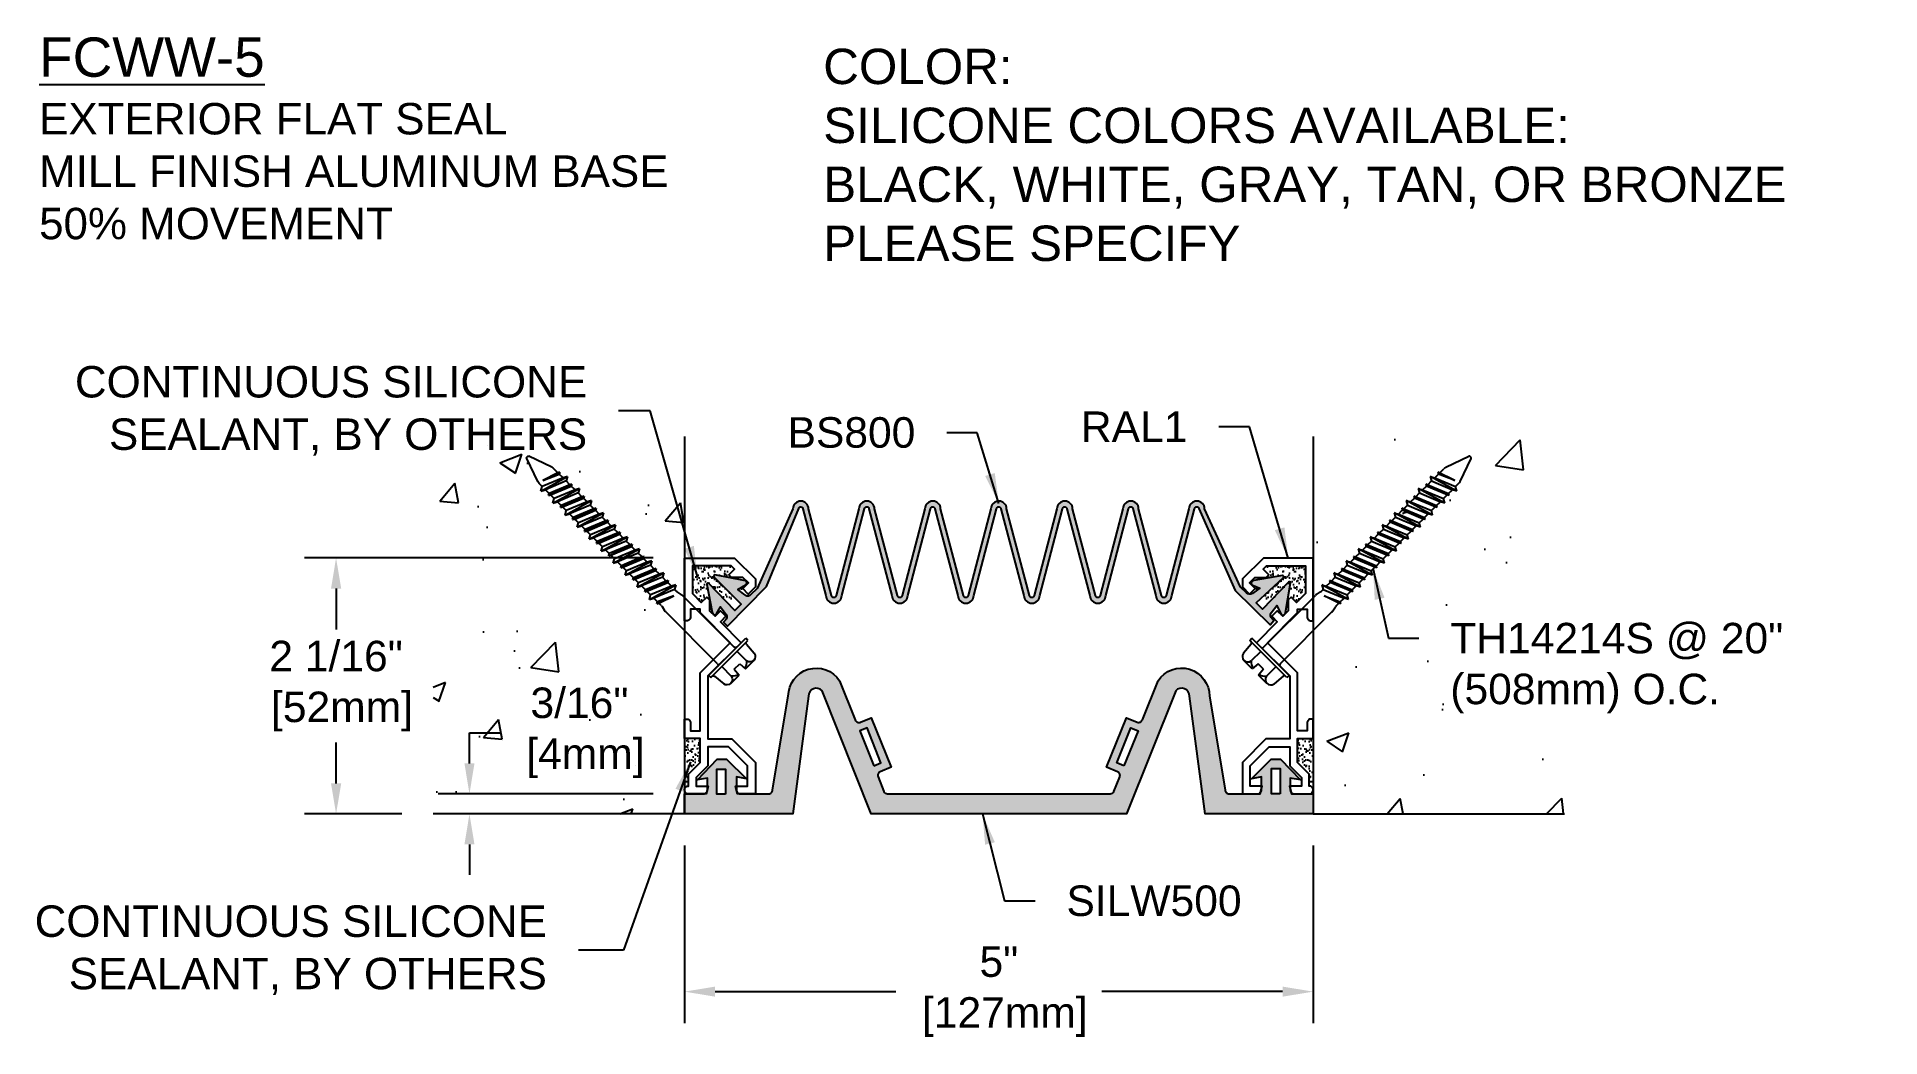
# Model space of a CAD drawing. Header units: inches. Extents: x -4.6 to 10.1, y 3.3 to 11.2.
import ezdxf

# ---------------------------------------------------------------- set-up
doc = ezdxf.new("R2010")
doc.units = ezdxf.units.IN
doc.header["$MEASUREMENT"] = 0
for name, color, linetype in [('Anchors', 4, 'Continuous'), ('Conditions', 1, 'Continuous'), ('Dimensions', 3, 'Continuous'), ('Fillers', 2, 'Continuous'), ('Metals', 7, 'Continuous'), ('Text', 2, 'Continuous')]:
    doc.layers.add(name, color=color, linetype=linetype)
doc.styles.add('Arial', font='arial.ttf')
doc.dimstyles.new('Arial', dxfattribs={"dimtxt": 0.2425, "dimasz": 0.2425, "dimexe": 0.25, "dimexo": 0.25, "dimgap": 0.09, "dimtad": 0, "dimtih": 1, "dimtoh": 1, "dimdec": 4, "dimzin": 0, "dimdsep": 46, "dimlunit": 4, "dimtxsty": 'Arial', "dimcen": 0.09, "dimadec": 0, "dimazin": 0, "dimtfac": 1, "dimtdec": 4, "dimtofl": 0, "dimtmove": 0, "dimatfit": 3, "dimfxl": 0, "dimfrac": 2, "dimtolj": 1, "dimtzin": 0, "dimarcsym": 0})
pattern_1 = [(142.5, (6.12144, 0), (0.0020473, 0.06262177), [0, -0.0494, 0, -0.05525, 0, -0.0528125]), (172.5, (6.12144, 0), (-0.0575177, 0.0917197), [0, -0.02665, 0, -0.044525, 0, -0.0170625]), (212.5, (6.161414, 0), (-0.1012096, 0.0001839), [0, -0.01625, 0, -0.0585, 0, -0.076375]), (222.5, (6.161414, 0), (-0.0976991, 0.0285245), [0, -0.008125, 0, -0.03835, 0, -0.043875])]

# ---------------------------------------------------------------- blocks, each defined once
blk = doc.blocks.new('A$CB0F2')
blk.add_lwpolyline([(0.029, 0.002, -0.958439), (0.032, 0.064), (0.032, 0.158), (0.125, 0.251), (0.125, 0.442), (0.001, 0.442), (0.001, 0.597), (0.017, 0.597, -0.414214), (0.048, 0.566), (0.048, 0.504), (0.125, 0.504), (0.125, 0.965), (0.364, 1.204), (0.125, 1.444), (0.125, 1.471), (0.048, 1.471), (0.048, 1.409, -0.414214), (0.017, 1.378), (0.001, 1.378), (0.001, 1.877), (0.397, 1.877), (0.564, 1.711), (0.564, 1.647), (0.507, 1.59), (0.463, 1.634), (0.508, 1.679), (0.464, 1.723), (0.375, 1.722), (0.354, 1.744), (0.398, 1.788), (0.371, 1.815), (0.063, 1.815), (0.063, 1.594), (0.133, 1.523), (0.177, 1.567), (0.199, 1.545), (0.199, 1.457), (0.243, 1.414), (0.286, 1.457), (0.33, 1.414), (0.286, 1.37), (0.452, 1.204), (0.187, 0.939), (0.187, 0.439), (0.377, 0.439), (0.564, 0.252), (0.564, 0.002), (0.423, 0.002), (0.407, 0.064), (0.502, 0.064), (0.502, 0.226), (0.351, 0.377), (0.187, 0.377), (0.187, 0.225), (0.094, 0.132), (0.094, 0.064), (0.189, 0.064), (0.172, 0.002), (0.029, 0.002)], format="xyb")
blk = doc.blocks.new('ral1')
blk.add_blockref('A$CB0F2', (-0.029, -0.002))
blk = doc.blocks.new('*D3')
at = {"layer": 'Defpoints', "color": 0}
for p in [(0.561, 5.036), (5.561, 5.036), (0.561, 3.623)]:
    blk.add_point(p, dxfattribs=at)
at = {"layer": 'Dimensions', "color": 0, "lineweight": -2}
for p, q in [((0.561, 4.786), (0.561, 3.373)), ((5.561, 4.786), (5.561, 3.373)), ((0.803, 3.623), (2.24, 3.623)), ((5.318, 3.623), (3.881, 3.623))]:
    blk.add_line(p, q, dxfattribs=at)
at = {"layer": 'Dimensions', "color": 0}
for points in [[(0.803, 3.663), (0.803, 3.583), (0.561, 3.623)], [(5.318, 3.663), (5.318, 3.583), (5.561, 3.623)]]:
    blk.add_solid(points, dxfattribs=at)
at = {"layer": 'Dimensions', "color": 0, "insert": (3.061, 3.623), "char_height": 0.2425, "attachment_point": 5, "style": 'Arial'}
blk.add_mtext('\\A1;5"\\P [127mm]', dxfattribs=at)
blk = doc.blocks.new('*D4')
at = {"layer": 'Defpoints', "color": 0}
for p in [(0.561, 7.071), (-2.211, 5.036), (-1.439, 5.036)]:
    blk.add_point(p, dxfattribs=at)
at = {"layer": 'Dimensions', "color": 0, "lineweight": -2}
for p, q in [((0.311, 7.071), (-2.461, 7.071)), ((-2.211, 6.828), (-2.211, 6.503)), ((-2.211, 5.278), (-2.211, 5.604)), ((-1.689, 5.036), (-2.461, 5.036))]:
    blk.add_line(p, q, dxfattribs=at)
at = {"layer": 'Dimensions', "color": 0}
for points in [[(-2.251, 6.828), (-2.17, 6.828), (-2.211, 7.071)], [(-2.251, 5.278), (-2.17, 5.278), (-2.211, 5.036)]]:
    blk.add_solid(points, dxfattribs=at)
at = {"layer": 'Dimensions', "color": 0, "insert": (-2.211, 6.053), "char_height": 0.2425, "attachment_point": 5, "style": 'Arial'}
blk.add_mtext('\\A1;2 1/16"\\P [52mm]', dxfattribs=at)
blk = doc.blocks.new('*D5')
at = {"layer": 'Defpoints', "color": 0}
for p in [(0.561, 5.196), (-1.15, 5.036), (0.561, 5.036)]:
    blk.add_point(p, dxfattribs=at)
at = {"layer": 'Dimensions', "color": 0, "lineweight": -2}
for p, q in [((-1.15, 5.438), (-1.15, 5.681)), ((-1.15, 5.681), (-0.908, 5.681)), ((0.311, 5.196), (-1.4, 5.196)), ((0.311, 5.036), (-1.4, 5.036)), ((-1.15, 4.793), (-1.15, 4.551))]:
    blk.add_line(p, q, dxfattribs=at)
at = {"layer": 'Dimensions', "color": 0}
for points in [[(-1.19, 5.438), (-1.11, 5.438), (-1.15, 5.196)], [(-1.19, 4.793), (-1.11, 4.793), (-1.15, 5.036)]]:
    blk.add_solid(points, dxfattribs=at)
at = {"layer": 'Dimensions', "color": 0, "insert": (-0.275, 5.681), "char_height": 0.2425, "attachment_point": 5, "style": 'Arial'}
blk.add_mtext('\\A1;3/16"\\P [4mm]', dxfattribs=at)
blk = doc.blocks.new('SILW500')
h = blk.add_hatch(color=256)
h.paths.add_polyline_path([(2.175, 5.196, -0.306733), (2.146, 5.215), (2.1, 5.332, -0.414214), (2.117, 5.372), (2.204, 5.407), (2.046, 5.801), (1.96, 5.766, -0.414214), (1.919, 5.783), (1.794, 6.095, 0.744811), (1.386, 5.973), (1.261, 5.227, -0.414214), (1.23, 5.196), (1.004, 5.196, -0.414214), (0.973, 5.227), (0.973, 5.331), (1.053, 5.316), (0.895, 5.471), (0.82, 5.471), (0.663, 5.306), (0.743, 5.321), (0.743, 5.227, -0.414214), (0.712, 5.196), (0.561, 5.196), (0.561, 5.036), (1.421, 5.036), (1.546, 5.973, -0.67724), (1.654, 6.016), (2.046, 5.036), (4.076, 5.036), (4.468, 6.016, -0.67724), (4.576, 5.973), (4.701, 5.036), (5.561, 5.036), (5.561, 5.196), (5.41, 5.196, -0.414214), (5.379, 5.227), (5.379, 5.321), (5.459, 5.306), (5.301, 5.471), (5.226, 5.471), (5.069, 5.316), (5.149, 5.331), (5.149, 5.227, -0.414214), (5.118, 5.196), (4.892, 5.196, -0.414214), (4.861, 5.227), (4.736, 5.973, 0.744811), (4.327, 6.095), (4.202, 5.783, -0.414214), (4.162, 5.766), (4.075, 5.801), (3.918, 5.407), (4.005, 5.372, -0.414214), (4.022, 5.332), (3.975, 5.215, -0.306733), (3.946, 5.196)])
h.paths.add_polyline_path([(3.998, 5.441), (4.11, 5.72), (4.168, 5.697), (4.056, 5.418)], flags=16)
h.paths.add_polyline_path([(5.229, 5.196), (5.299, 5.196), (5.299, 5.396), (5.229, 5.396)], flags=17)
h.paths.add_polyline_path([(2.123, 5.441), (2.065, 5.418), (1.954, 5.697), (2.012, 5.72)], flags=16)
h.paths.add_polyline_path([(0.887, 5.192), (0.817, 5.192), (0.817, 5.392), (0.887, 5.392)], flags=16)
blk.add_lwpolyline([(5.459, 5.306), (5.379, 5.321), (5.379, 5.227, 0.414214), (5.41, 5.196), (5.561, 5.196), (5.561, 5.036), (4.701, 5.036), (4.576, 5.973, 0.67724), (4.468, 6.016), (4.076, 5.036), (2.046, 5.036), (1.654, 6.016, 0.67724), (1.546, 5.973), (1.421, 5.036), (0.561, 5.036), (0.561, 5.196), (0.712, 5.196, 0.414214), (0.743, 5.227), (0.743, 5.321), (0.663, 5.306), (0.82, 5.471), (0.895, 5.471), (1.053, 5.316), (0.973, 5.331), (0.973, 5.227, 0.414214), (1.004, 5.196), (1.23, 5.196, 0.414214), (1.261, 5.227), (1.386, 5.973, -0.744811), (1.794, 6.095), (1.919, 5.783, 0.414214), (1.96, 5.766), (2.046, 5.801), (2.204, 5.407), (2.117, 5.372, 0.414214), (2.1, 5.332), (2.146, 5.215, 0.306733), (2.175, 5.196), (3.946, 5.196, 0.306733), (3.975, 5.215), (4.022, 5.332, 0.414214), (4.005, 5.372), (3.918, 5.407), (4.075, 5.801), (4.162, 5.766, 0.414214), (4.202, 5.783), (4.327, 6.095, -0.744811), (4.736, 5.973), (4.861, 5.227, 0.414214), (4.892, 5.196), (5.118, 5.196, 0.414214), (5.149, 5.227), (5.149, 5.331), (5.069, 5.316), (5.226, 5.471), (5.301, 5.471)], format="xyb", close=True)
for points in [[(2.065, 5.418), (2.123, 5.441), (2.012, 5.72), (1.954, 5.697)], [(4.056, 5.418), (3.998, 5.441), (4.11, 5.72), (4.168, 5.697)], [(0.887, 5.192), (0.817, 5.192), (0.817, 5.392), (0.887, 5.392)], [(5.299, 5.196), (5.229, 5.196), (5.229, 5.396), (5.299, 5.396)]]:
    blk.add_lwpolyline(points, close=True)
blk = doc.blocks.new('bs800')
at = {"layer": 'Text'}
blk.add_hatch(color=256, dxfattribs=at).paths.add_polyline_path([(2.598, 7.428, 1), (2.473, 7.428), (2.291, 6.741, -1), (2.256, 6.741), (2.073, 7.428, 1), (1.948, 7.428), (1.766, 6.741, -1), (1.731, 6.741), (1.548, 7.428, 1), (1.423, 7.428), (1.138, 6.796), (1.086, 6.744, -0.414214), (1.042, 6.744), (0.984, 6.787), (1.05, 6.826, 0.699658), (1.034, 6.86), (0.802, 6.903, 0.637589), (0.796, 6.886), (1.012, 6.67), (0.962, 6.621), (0.755, 6.835, 0.67662), (0.738, 6.828), (0.782, 6.608, 0.684825), (0.816, 6.593), (0.847, 6.649), (0.893, 6.589, -0.379282), (0.884, 6.542), (0.871, 6.529), (0.902, 6.497), (1.214, 6.811), (1.469, 7.431, -0.91191), (1.503, 7.428), (1.686, 6.741, 1), (1.811, 6.741), (1.993, 7.431, -0.91191), (2.028, 7.428), (2.211, 6.741, 1), (2.336, 6.741), (2.518, 7.428, -1), (2.553, 7.428), (2.736, 6.741, 1), (2.861, 6.741), (3.043, 7.428, -1), (3.078, 7.428), (3.261, 6.741, 1), (3.386, 6.741), (3.568, 7.428, -1), (3.603, 7.428), (3.786, 6.741, 1), (3.911, 6.741), (4.093, 7.428, -0.91191), (4.128, 7.431), (4.311, 6.741, 1), (4.436, 6.741), (4.618, 7.428, -0.91191), (4.653, 7.431), (4.941, 6.78), (5.218, 6.508), (5.249, 6.54), (5.236, 6.554, -0.379282), (5.227, 6.601), (5.272, 6.661), (5.307, 6.59, 0.684825), (5.341, 6.605), (5.382, 6.839, 0.67662), (5.365, 6.847), (5.157, 6.632), (5.108, 6.682), (5.324, 6.882, 0.637589), (5.317, 6.899), (5.089, 6.858, 0.699658), (5.074, 6.824), (5.136, 6.798), (5.08, 6.757, -0.182209), (5.054, 6.749), (5.054, 6.749), (5.054, 6.749, -0.184221), (5.03, 6.76), (4.982, 6.807), (4.698, 7.428, 1), (4.573, 7.428), (4.391, 6.741, -1), (4.356, 6.741), (4.173, 7.428, 1), (4.048, 7.428), (3.866, 6.741, -1), (3.831, 6.741), (3.648, 7.428, 1), (3.523, 7.428), (3.341, 6.741, -1), (3.306, 6.741), (3.123, 7.428, 1), (2.998, 7.428), (2.816, 6.741, -1), (2.781, 6.741)])
at = {"layer": 'Fillers'}
blk.add_lwpolyline([(2.816, 6.741, -1), (2.781, 6.741), (2.598, 7.428, 1), (2.473, 7.428), (2.291, 6.741, -1), (2.256, 6.741), (2.073, 7.428, 1), (1.948, 7.428), (1.766, 6.741, -1), (1.731, 6.741), (1.548, 7.428, 1), (1.423, 7.428), (1.138, 6.796), (1.086, 6.744, -0.414214), (1.042, 6.744), (0.984, 6.787), (1.05, 6.826, 0.699658), (1.034, 6.86), (0.802, 6.903, 0.637589), (0.796, 6.886), (1.012, 6.67), (0.962, 6.621), (0.755, 6.835, 0.67662), (0.738, 6.828), (0.782, 6.608, 0.684825), (0.816, 6.593), (0.847, 6.649), (0.893, 6.589, -0.379282), (0.884, 6.542), (0.871, 6.529), (0.902, 6.497), (1.214, 6.811), (1.469, 7.431, -0.91191), (1.503, 7.428), (1.686, 6.741, 1), (1.811, 6.741), (1.993, 7.431, -0.91191), (2.028, 7.428), (2.211, 6.741, 1), (2.336, 6.741), (2.518, 7.428, -1), (2.553, 7.428), (2.736, 6.741, 1), (2.861, 6.741), (3.043, 7.428, -1), (3.078, 7.428), (3.261, 6.741, 1), (3.386, 6.741), (3.568, 7.428, -1), (3.603, 7.428), (3.786, 6.741, 1), (3.911, 6.741), (4.093, 7.428, -0.91191), (4.128, 7.431), (4.311, 6.741, 1), (4.436, 6.741), (4.618, 7.428, -0.91191), (4.653, 7.431), (4.941, 6.78), (5.218, 6.508), (5.249, 6.54), (5.236, 6.554, -0.379282), (5.227, 6.601), (5.272, 6.661), (5.307, 6.59, 0.684825), (5.341, 6.605), (5.382, 6.839, 0.67662), (5.365, 6.847), (5.157, 6.632), (5.108, 6.682), (5.324, 6.882, 0.637589), (5.317, 6.899), (5.089, 6.858, 0.699658), (5.074, 6.824), (5.136, 6.798), (5.078, 6.756, -0.360218), (5.03, 6.76), (4.982, 6.807), (4.698, 7.428, 1), (4.573, 7.428), (4.391, 6.741, -1), (4.356, 6.741), (4.173, 7.428, 1), (4.048, 7.428), (3.866, 6.741, -1), (3.831, 6.741), (3.648, 7.428, 1), (3.523, 7.428), (3.341, 6.741, -1), (3.306, 6.741), (3.123, 7.428, 1), (2.998, 7.428)], format="xyb", close=True, dxfattribs=at)
blk = doc.blocks.new('TH14214')
for p, q in [((-0.129, 0.17), (-0.036, 0.17)), ((-0.031, 0.11), (-0.036, 0.17)), ((0.031, 0.11), (0.036, 0.17)), ((0.036, 0.17), (0.129, 0.17)), ((-0.209, 0), (-0.209, 0.025)), ((-0.209, 0.025), (0.209, 0.025)), ((-0.209, 0), (0.209, 0)), ((-0.18, 0.039), (-0.172, 0.133)), ((-0.086, 0.025), (-0.086, 0.133)), ((-0.031, 0.11), (0.031, 0.11)), ((0.086, 0.025), (0.086, 0.133)), ((0.18, 0.039), (0.172, 0.133)), ((0.209, 0.025), (0.209, 0)), ((-0.093, -0.015), (-0.093, -0.597)), ((0.093, -0.015), (0.093, -0.597)), ((-0.115, -0.76), (0.115, -0.693)), ((-0.098, -0.693), (0.043, -0.644)), ((-0.098, -0.693), (-0.083, -0.684)), ((-0.098, -0.693), (-0.083, -0.701)), ((-0.092, -0.61), (-0.084, -0.645)), ((-0.083, -0.684), (0.043, -0.644)), ((0.043, -0.644), (-0.083, -0.701)), ((-0.083, -0.658), (-0.083, -0.684)), ((0.083, -0.675), (-0.083, -0.743)), ((-0.083, -0.701), (-0.083, -0.743)), ((0.083, -0.71), (-0.083, -0.778)), ((0.083, -0.658), (0.083, -0.675)), ((0.115, -0.693), (0.083, -0.675)), ((0.115, -0.693), (0.083, -0.71)), ((0.083, -0.71), (0.083, -0.752)), ((0.092, -0.61), (0.084, -0.645)), ((-0.115, -0.76), (-0.083, -0.743)), ((-0.115, -0.76), (-0.083, -0.778)), ((-0.115, -0.896), (0.115, -0.828)), ((-0.115, -0.896), (-0.083, -0.879)), ((-0.098, -0.828), (0.098, -0.76)), ((-0.098, -0.828), (-0.083, -0.82)), ((-0.098, -0.828), (-0.083, -0.836)), ((-0.083, -0.82), (0.083, -0.752)), ((0.083, -0.769), (-0.083, -0.836)), ((-0.083, -0.778), (-0.083, -0.82)), ((0.083, -0.811), (-0.083, -0.879)), ((-0.083, -0.836), (-0.083, -0.879)), ((0.083, -0.845), (-0.083, -0.913)), ((0.098, -0.76), (0.083, -0.752)), ((0.098, -0.76), (0.083, -0.769)), ((0.083, -0.769), (0.083, -0.811)), ((0.115, -0.828), (0.083, -0.811)), ((0.115, -0.828), (0.083, -0.845)), ((0.083, -0.845), (0.083, -0.888)), ((-0.115, -0.896), (-0.083, -0.913)), ((-0.115, -1.031), (0.115, -0.964)), ((-0.115, -1.031), (-0.083, -1.014)), ((-0.098, -0.964), (0.098, -0.896)), ((-0.098, -0.964), (-0.083, -0.955)), ((-0.098, -0.964), (-0.083, -0.972)), ((-0.083, -0.955), (0.083, -0.888)), ((0.083, -0.904), (-0.083, -0.972)), ((-0.083, -0.913), (-0.083, -0.955)), ((0.083, -0.946), (-0.083, -1.014)), ((-0.083, -0.972), (-0.083, -1.014)), ((0.083, -0.981), (-0.083, -1.048)), ((-0.083, -1.091), (0.083, -1.023)), ((0.098, -0.896), (0.083, -0.888)), ((0.098, -0.896), (0.083, -0.904)), ((0.083, -0.904), (0.083, -0.946)), ((0.115, -0.964), (0.083, -0.946)), ((0.115, -0.964), (0.083, -0.981)), ((0.083, -0.981), (0.083, -1.023)), ((0.098, -1.031), (0.083, -1.023)), ((-0.115, -1.031), (-0.083, -1.048)), ((-0.115, -1.167), (0.115, -1.099)), ((-0.115, -1.167), (-0.083, -1.149)), ((-0.115, -1.167), (-0.083, -1.184)), ((-0.098, -1.099), (0.098, -1.031)), ((-0.098, -1.099), (-0.083, -1.091)), ((-0.098, -1.099), (-0.083, -1.107)), ((-0.098, -1.234), (0.098, -1.167)), ((0.083, -1.039), (-0.083, -1.107)), ((-0.083, -1.048), (-0.083, -1.091)), ((0.083, -1.082), (-0.083, -1.149)), ((-0.083, -1.107), (-0.083, -1.149)), ((0.083, -1.116), (-0.083, -1.184)), ((-0.083, -1.226), (0.083, -1.158)), ((0.098, -1.031), (0.083, -1.039)), ((0.083, -1.039), (0.083, -1.082)), ((0.115, -1.099), (0.083, -1.082)), ((0.115, -1.099), (0.083, -1.116)), ((0.083, -1.116), (0.083, -1.158)), ((0.098, -1.167), (0.083, -1.158)), ((0.098, -1.167), (0.083, -1.175)), ((-0.115, -1.302), (0.115, -1.234)), ((-0.115, -1.302), (-0.083, -1.285)), ((-0.115, -1.302), (-0.083, -1.319)), ((-0.098, -1.234), (-0.083, -1.226)), ((-0.098, -1.234), (-0.083, -1.243)), ((-0.098, -1.37), (0.098, -1.302)), ((0.083, -1.175), (-0.083, -1.243)), ((-0.083, -1.184), (-0.083, -1.226)), ((0.083, -1.217), (-0.083, -1.285)), ((-0.083, -1.243), (-0.083, -1.285)), ((0.083, -1.252), (-0.083, -1.319)), ((-0.083, -1.362), (0.083, -1.294)), ((0.083, -1.31), (-0.083, -1.378)), ((-0.083, -1.319), (-0.083, -1.362)), ((0.083, -1.175), (0.083, -1.217)), ((0.115, -1.234), (0.083, -1.217)), ((0.115, -1.234), (0.083, -1.252)), ((0.083, -1.252), (0.083, -1.294)), ((0.098, -1.302), (0.083, -1.294)), ((0.098, -1.302), (0.083, -1.31)), ((0.083, -1.31), (0.083, -1.353)), ((-0.115, -1.437), (0.115, -1.37)), ((-0.115, -1.437), (-0.083, -1.42)), ((-0.115, -1.437), (-0.083, -1.455)), ((-0.098, -1.37), (-0.083, -1.362)), ((-0.098, -1.37), (-0.083, -1.378)), ((-0.098, -1.505), (0.098, -1.437)), ((0.083, -1.353), (-0.083, -1.42)), ((-0.083, -1.378), (-0.083, -1.42)), ((0.083, -1.387), (-0.083, -1.455)), ((-0.083, -1.497), (0.083, -1.429)), ((0.083, -1.446), (-0.083, -1.513)), ((-0.083, -1.455), (-0.083, -1.497)), ((0.115, -1.37), (0.083, -1.353)), ((0.115, -1.37), (0.083, -1.387)), ((0.083, -1.387), (0.083, -1.429)), ((0.098, -1.437), (0.083, -1.429)), ((0.098, -1.437), (0.083, -1.446)), ((0.083, -1.446), (0.083, -1.488)), ((-0.115, -1.573), (0.115, -1.505)), ((-0.115, -1.573), (-0.083, -1.556)), ((-0.115, -1.573), (-0.083, -1.59)), ((-0.098, -1.505), (-0.083, -1.497)), ((-0.098, -1.505), (-0.083, -1.513)), ((-0.098, -1.641), (0.098, -1.573)), ((0.083, -1.488), (-0.083, -1.556)), ((-0.083, -1.513), (-0.083, -1.556)), ((0.083, -1.522), (-0.083, -1.59)), ((-0.083, -1.632), (0.083, -1.565)), ((0.083, -1.581), (-0.083, -1.649)), ((-0.083, -1.59), (-0.083, -1.632)), ((0.115, -1.505), (0.083, -1.488)), ((0.115, -1.505), (0.083, -1.522)), ((0.083, -1.522), (0.083, -1.565)), ((0.098, -1.573), (0.083, -1.565)), ((0.098, -1.573), (0.083, -1.581)), ((0.083, -1.581), (0.083, -1.623)), ((-0.115, -1.708), (0.115, -1.641)), ((-0.115, -1.708), (-0.083, -1.691)), ((-0.115, -1.708), (-0.083, -1.726)), ((-0.098, -1.641), (-0.083, -1.632)), ((-0.098, -1.641), (-0.083, -1.649)), ((-0.098, -1.776), (0.098, -1.708)), ((0.083, -1.623), (-0.083, -1.691)), ((-0.083, -1.649), (-0.083, -1.691)), ((0.083, -1.658), (-0.083, -1.726)), ((-0.083, -1.768), (0.083, -1.7)), ((0.083, -1.717), (-0.083, -1.784)), ((-0.083, -1.726), (-0.083, -1.768)), ((0.083, -1.759), (-0.083, -1.827)), ((0.115, -1.641), (0.083, -1.623)), ((0.115, -1.641), (0.083, -1.658)), ((0.083, -1.658), (0.083, -1.7)), ((0.098, -1.708), (0.083, -1.7)), ((0.098, -1.708), (0.083, -1.717)), ((0.083, -1.717), (0.083, -1.759)), ((0.115, -1.776), (0.083, -1.759)), ((-0.115, -1.844), (0.115, -1.776)), ((-0.115, -1.844), (-0.083, -1.827)), ((-0.115, -1.844), (-0.083, -1.861)), ((-0.098, -1.776), (-0.083, -1.768)), ((-0.098, -1.776), (-0.083, -1.784)), ((-0.098, -1.911), (0.098, -1.844)), ((-0.098, -1.911), (-0.083, -1.903)), ((-0.083, -1.784), (-0.083, -1.827)), ((0.083, -1.793), (-0.083, -1.861)), ((-0.083, -1.903), (0.083, -1.836)), ((0.083, -1.852), (-0.083, -1.92)), ((-0.083, -1.861), (-0.083, -1.903)), ((0.083, -1.894), (-0.083, -1.962)), ((0.115, -1.776), (0.083, -1.793)), ((0.083, -1.793), (0.083, -1.836)), ((0.098, -1.844), (0.083, -1.836)), ((0.098, -1.844), (0.083, -1.852)), ((0.083, -1.852), (0.083, -1.894)), ((0.115, -1.911), (0.083, -1.894)), ((-0.115, -1.979), (0.115, -1.911)), ((-0.115, -1.979), (-0.083, -1.962)), ((-0.115, -1.979), (-0.083, -1.996)), ((-0.098, -1.911), (-0.083, -1.92)), ((-0.083, -1.92), (-0.083, -1.962)), ((0.083, -1.929), (-0.083, -1.996)), ((-0.083, -1.996), (-0.083, -2.031)), ((-0.08, -2.051), (-0.013, -2.242)), ((-0.045, -2.028), (0.083, -1.971)), ((-0.045, -2.028), (0.098, -1.979)), ((0.083, -1.987), (-0.045, -2.028)), ((0.08, -2.051), (0.013, -2.242)), ((0.115, -1.911), (0.083, -1.929)), ((0.083, -1.929), (0.083, -1.971)), ((0.098, -1.979), (0.083, -1.971)), ((0.098, -1.979), (0.083, -1.987)), ((0.083, -1.987), (0.083, -2.031))]:
    blk.add_line(p, q)
for centre, radius, start, end in [((-0.129, 0.126), 0.0436, 9.285, 170.715), ((0, 0.051), 0.119, 107.4215, 136.0407), ((0, 0.051), 0.119, 43.9593, 72.5785), ((0.129, 0.126), 0.0436, 9.285, 170.715), ((-0.195, 0.04), 0.015, 270, 355), ((0.195, 0.04), 0.015, 185, 270), ((-0.108, -0.015), 0.0147, 0, 90), ((0.108, -0.015), 0.0147, 90, 180), ((-0.031, -0.597), 0.062, 180, 191.9357), ((-0.145, -0.658), 0.062, 0, 11.9357), ((0.145, -0.658), 0.062, 168.0643, 180), ((0.031, -0.597), 0.062, 348.0643, 0), ((-0.021, -2.031), 0.062, 180, 199.3058), ((0.021, -2.031), 0.062, 340.6942, 0), ((0, -2.236), 0.0141, 204.1001, 335.8999)]:
    blk.add_arc(centre, radius, start, end)

msp = doc.modelspace()

# ---------------------------------------------------------------- hatches: boundary and pattern name
at = {"layer": 'Conditions'}
h = msp.add_hatch(dxfattribs=at)
h.set_pattern_fill('AR-CONC', color=256, scale=0.25, style=0)
h.paths.add_polyline_path([(7.56072, 8.03572), (5.56072, 8.03572), (5.56072, 7.08104), (5.56352, 7.08104), (5.56352, 6.71217), (5.57327, 6.70925), (5.60008, 6.73606), (5.59561, 6.75095), (5.6105, 6.74648), (5.63731, 6.77329), (5.62794, 6.80452), (5.65917, 6.79515), (5.68598, 6.82196), (5.68151, 6.83685), (5.69641, 6.83239), (5.72321, 6.85919), (5.71384, 6.89043), (5.74508, 6.88106), (5.77188, 6.90786), (5.76742, 6.92276), (5.78231, 6.91829), (5.80912, 6.9451), (5.79975, 6.97633), (5.83098, 6.96696), (5.85779, 6.99377), (5.85332, 7.00866), (5.86821, 7.00419), (5.89502, 7.031), (5.88565, 7.06223), (5.91688, 7.05287), (5.94369, 7.07967), (5.93922, 7.09457), (5.95412, 7.0901), (5.98092, 7.11691), (5.97156, 7.14814), (6.00279, 7.13877), (6.02959, 7.16558), (6.02513, 7.18047), (6.04002, 7.176), (6.06683, 7.20281), (6.05746, 7.23404), (6.08869, 7.22467), (6.10889, 7.24487), (6.10442, 7.25977), (6.11932, 7.2553), (6.14612, 7.2821), (6.13676, 7.31334), (6.16799, 7.30397), (6.19479, 7.33078), (6.19033, 7.34567), (6.20522, 7.3412), (6.23203, 7.36801), (6.22266, 7.39924), (6.25389, 7.38987), (6.2807, 7.41668), (6.27623, 7.43157), (6.29112, 7.42711), (6.31793, 7.45391), (6.30856, 7.48514), (6.33979, 7.47578), (6.3666, 7.50258), (6.36213, 7.51748), (6.37703, 7.51301), (6.40383, 7.53982), (6.39447, 7.57105), (6.4257, 7.56168), (6.4525, 7.58849), (6.44804, 7.60338), (6.46293, 7.59891), (6.48974, 7.62572), (6.48037, 7.65695), (6.5116, 7.64758), (6.53348, 7.66946, -0.08443704), (6.54869, 7.68025), (6.70979, 7.75776, -0.77412328), (6.72708, 7.74047), (6.64957, 7.57937, -0.08443704), (6.63878, 7.56415), (6.61119, 7.53656), (6.61565, 7.52167), (6.60076, 7.52613), (6.57396, 7.49933), (6.58332, 7.4681), (6.55209, 7.47746), (6.52528, 7.45066), (6.52975, 7.43576), (6.51486, 7.44023), (6.48805, 7.41342), (6.49742, 7.38219), (6.46619, 7.39156), (6.43938, 7.36475), (6.44385, 7.34986), (6.42895, 7.35433), (6.40215, 7.32752), (6.41152, 7.29629), (6.38028, 7.30566), (6.35348, 7.27885), (6.35794, 7.26396), (6.34305, 7.26842), (6.31624, 7.24162), (6.32561, 7.21038), (6.29438, 7.21975), (6.26757, 7.19295), (6.27204, 7.17805), (6.25715, 7.18252), (6.23034, 7.15571), (6.23971, 7.12448), (6.20848, 7.13385), (6.18167, 7.10704), (6.18614, 7.09215), (6.17124, 7.09662), (6.15104, 7.07642), (6.16041, 7.04518), (6.12918, 7.05455), (6.10237, 7.02775), (6.10684, 7.01285), (6.09195, 7.01732), (6.06514, 6.99051), (6.07451, 6.95928), (6.04328, 6.96865), (6.01647, 6.94184), (6.02094, 6.92695), (6.00604, 6.93142), (5.97924, 6.90461), (5.9886, 6.87338), (5.95737, 6.88274), (5.93057, 6.85594), (5.93503, 6.84105), (5.92014, 6.84551), (5.89333, 6.81871), (5.9027, 6.78747), (5.87147, 6.79684), (5.84466, 6.77003), (5.84913, 6.75514), (5.83424, 6.75961), (5.80743, 6.7328), (5.8168, 6.70157), (5.78556, 6.71094), (5.75876, 6.68413), (5.76323, 6.66924), (5.74833, 6.6737), (5.72153, 6.6469), (5.73089, 6.61567), (5.69966, 6.62503), (5.67285, 6.59823), (5.67732, 6.58333), (5.66243, 6.5878), (5.63562, 6.56099), (5.64499, 6.52976), (5.61376, 6.53913), (5.58695, 6.51232), (5.59142, 6.49743), (5.57652, 6.5019), (5.56072, 6.48609), (5.56072, 5.80104), (5.56352, 5.80104), (5.56352, 5.64604), (5.56072, 5.64604), (5.56072, 5.24992, -0.21768276), (5.56072, 5.22415), (5.56072, 5.03572), (7.56072, 5.03572)])
h.paths.add_polyline_path([(0.55791, 5.80104), (0.56072, 5.80104), (0.56072, 6.48609), (0.54491, 6.5019), (0.53002, 6.49743), (0.53449, 6.51232), (0.50768, 6.53913), (0.47645, 6.52976), (0.48582, 6.56099), (0.45901, 6.5878), (0.44412, 6.58333), (0.44858, 6.59823), (0.42178, 6.62503), (0.39055, 6.61567), (0.39991, 6.6469), (0.37311, 6.6737), (0.35821, 6.66924), (0.36268, 6.68413), (0.33587, 6.71094), (0.30464, 6.70157), (0.31401, 6.7328), (0.2872, 6.75961), (0.27231, 6.75514), (0.27678, 6.77003), (0.24997, 6.79684), (0.21874, 6.78747), (0.22811, 6.81871), (0.2013, 6.84551), (0.18641, 6.84105), (0.19087, 6.85594), (0.16407, 6.88274), (0.13284, 6.87338), (0.1422, 6.90461), (0.1154, 6.93142), (0.1005, 6.92695), (0.10497, 6.94184), (0.07816, 6.96865), (0.04693, 6.95928), (0.0563, 6.99051), (0.02949, 7.01732), (0.0146, 7.01285), (0.01907, 7.02775), (-0.00774, 7.05455), (-0.03897, 7.04518), (-0.0296, 7.07642), (-0.0498, 7.09662), (-0.0647, 7.09215), (-0.06023, 7.10704), (-0.08704, 7.13385), (-0.11827, 7.12448), (-0.1089, 7.15571), (-0.13571, 7.18252), (-0.1506, 7.17805), (-0.14613, 7.19295), (-0.17294, 7.21975), (-0.20417, 7.21038), (-0.1948, 7.24162), (-0.22161, 7.26842), (-0.2365, 7.26396), (-0.23204, 7.27885), (-0.25884, 7.30566), (-0.29008, 7.29629), (-0.28071, 7.32752), (-0.30751, 7.35433), (-0.32241, 7.34986), (-0.31794, 7.36475), (-0.34475, 7.39156), (-0.37598, 7.38219), (-0.36661, 7.41342), (-0.39342, 7.44023), (-0.40831, 7.43576), (-0.40384, 7.45066), (-0.43065, 7.47746), (-0.46188, 7.4681), (-0.45252, 7.49933), (-0.47932, 7.52613), (-0.49422, 7.52167), (-0.48975, 7.53656), (-0.51734, 7.56415, -0.08443704), (-0.52813, 7.57937), (-0.60564, 7.74047, -0.77412328), (-0.58835, 7.75776), (-0.42725, 7.68025, -0.08443704), (-0.41204, 7.66946), (-0.39016, 7.64758), (-0.35893, 7.65695), (-0.3683, 7.62572), (-0.34149, 7.59891), (-0.3266, 7.60338), (-0.33107, 7.58849), (-0.30426, 7.56168), (-0.27303, 7.57105), (-0.28239, 7.53982), (-0.25559, 7.51301), (-0.24069, 7.51748), (-0.24516, 7.50258), (-0.21836, 7.47578), (-0.18712, 7.48514), (-0.19649, 7.45391), (-0.16968, 7.42711), (-0.15479, 7.43157), (-0.15926, 7.41668), (-0.13245, 7.38987), (-0.10122, 7.39924), (-0.11059, 7.36801), (-0.08378, 7.3412), (-0.06889, 7.34567), (-0.07335, 7.33078), (-0.04655, 7.30397), (-0.01532, 7.31334), (-0.02468, 7.2821), (0.00212, 7.2553), (0.01702, 7.25977), (0.01255, 7.24487), (0.03275, 7.22467), (0.06398, 7.23404), (0.05461, 7.20281), (0.08142, 7.176), (0.09631, 7.18047), (0.09185, 7.16558), (0.11865, 7.13877), (0.14988, 7.14814), (0.14052, 7.11691), (0.16732, 7.0901), (0.18222, 7.09457), (0.17775, 7.07967), (0.20456, 7.05287), (0.23579, 7.06223), (0.22642, 7.031), (0.25323, 7.00419), (0.26812, 7.00866), (0.26365, 6.99377), (0.29046, 6.96696), (0.32169, 6.97633), (0.31232, 6.9451), (0.33913, 6.91829), (0.35402, 6.92276), (0.34956, 6.90786), (0.37636, 6.88106), (0.40759, 6.89043), (0.39823, 6.85919), (0.42503, 6.83239), (0.43993, 6.83685), (0.43546, 6.82196), (0.46227, 6.79515), (0.4935, 6.80452), (0.48413, 6.77329), (0.51094, 6.74648), (0.52583, 6.75095), (0.52136, 6.73606), (0.54817, 6.70925), (0.55791, 6.71217), (0.55791, 7.08104), (0.56072, 7.08104), (0.56072, 8.03572), (-1.43928, 8.03572), (-1.43928, 5.03572), (0.56072, 5.03572), (0.56072, 5.22415, -0.21768276), (0.56072, 5.24992), (0.56072, 5.64604), (0.55791, 5.64604)])
h.paths.add_polyline_path([(7.19839, 7.36252), (10.07018, 7.36252), (10.07018, 6.51785), (7.19839, 6.51785)], flags=9)
h = msp.add_hatch(dxfattribs=at)
h.set_pattern_fill('AR-SAND', color=256, scale=0.0325, style=0)
h.paths.add_polyline_path([(0.80197, 6.93579), (1.03364, 6.89301, -0.6996577), (1.0495, 6.85894), (0.98391, 6.81935), (1.00168, 6.80629), (1.0232, 6.82781), (1.06775, 6.87236), (1.02391, 6.9162), (0.93552, 6.91549), (0.9136, 6.93741), (0.95814, 6.98196), (0.93138, 7.00872), (0.62272, 7.00872), (0.62272, 6.78706), (0.69298, 6.7168), (0.73682, 6.76064), (0.75874, 6.73872), (0.75874, 6.65103), (0.80258, 6.60719), (0.84642, 6.65103), (0.86009, 6.6647), (0.84698, 6.68206), (0.81576, 6.62618, -0.68482529), (0.78164, 6.64123), (0.7372, 6.86061, -0.68819716), (0.75449, 6.86768), (0.90634, 6.71095), (0.95495, 6.75956), (0.79575, 6.91875, -0.63758921)])
h = msp.add_hatch(dxfattribs=at)
h.set_pattern_fill('AR-SAND', color=256, scale=0.0325, style=0)
h.set_pattern_definition(pattern_1)
h.paths.add_polyline_path([(5.31947, 6.93579), (5.0878, 6.89301, 0.6996577), (5.07194, 6.85894), (5.13753, 6.81935), (5.11976, 6.80629), (5.09824, 6.82781), (5.05369, 6.87236), (5.09753, 6.9162), (5.18592, 6.91549), (5.20784, 6.93741), (5.16329, 6.98196), (5.19006, 7.00872), (5.49872, 7.00872), (5.49872, 6.78706), (5.42846, 6.7168), (5.38462, 6.76064), (5.3627, 6.73872), (5.3627, 6.65103), (5.31886, 6.60719), (5.27502, 6.65103), (5.26135, 6.6647), (5.27446, 6.68206), (5.30568, 6.62618, 0.68482529), (5.3398, 6.64123), (5.38424, 6.86061, 0.68819716), (5.36695, 6.86768), (5.2151, 6.71095), (5.16649, 6.75956), (5.32569, 6.91875, 0.63758921)])
h = msp.add_hatch(dxfattribs=at)
h.set_pattern_fill('AR-SAND', color=256, scale=0.0325, style=0)
h.paths.add_polyline_path([(0.68472, 5.63572), (0.56072, 5.63572), (0.56072, 5.22672, -0.41421356), (0.59172, 5.25772), (0.59172, 5.35172), (0.68472, 5.44472)])
h = msp.add_hatch(dxfattribs=at)
h.set_pattern_fill('AR-SAND', color=256, scale=0.0325, style=0)
h.set_pattern_definition(pattern_1)
h.paths.add_polyline_path([(5.43672, 5.63572), (5.56072, 5.63572), (5.56072, 5.22672, 0.41421356), (5.52972, 5.25772), (5.52972, 5.35172), (5.43672, 5.44472)])

# ---------------------------------------------------------------- linework, layer by layer
msp.add_arc((1.60843, 5.97322), 0.0625, 0, 0.009758)
for points in [[(0.56072, 8.03572), (0.56072, 5.03572), (-1.43928, 5.03572)], [(5.56072, 8.03572), (5.56072, 5.03572), (7.56072, 5.03572)]]:
    msp.add_lwpolyline(points, dxfattribs=at)

# ---------------------------------------------------------------- block references
at = {"layer": 'Anchors', "xscale": -1, "rotation": 225}
msp.add_blockref('TH14214', (0.89954, 6.28555), dxfattribs=at)
at = {"layer": 'Anchors', "rotation": 135}
msp.add_blockref('TH14214', (5.2219, 6.28555), dxfattribs=at)
at = {"layer": 'Fillers'}
msp.add_blockref('SILW500', (0, 0), dxfattribs=at)
at = {"layer": 'Metals'}
msp.add_blockref('ral1', (0.58908, 5.19572), dxfattribs=at)
at = {"layer": 'Metals', "xscale": -1}
msp.add_blockref('ral1', (5.53236, 5.19572), dxfattribs=at)
at = {"layer": 'Text'}
msp.add_blockref('bs800', (-0.00051, 0.03285), dxfattribs=at)

# ---------------------------------------------------------------- texts
at = {"layer": 'Text', "attachment_point": 1, "style": 'Arial'}
for s, insert, char_height, width in [('{\\LFCWW-5\\P\\H0.8x;\\lEXTERIOR FLAT SEAL\\PMILL FINISH ALUMINUM BASE\\P50% MOVEMENT}', (-4.57288, 11.20979), 0.3125, 5.875), ('COLOR:{\\L                              \\~\\P}SILICONE COLORS AVAILABLE:\\PBLACK, WHITE, GRAY, TAN, OR BRONZE\\PPLEASE SPECIFY', (1.66371, 11.12045), 0.28125, 7.6187163)]:
    msp.add_mtext(s, dxfattribs=dict(at, insert=insert, char_height=char_height, width=width))
at = {"layer": 'Text', "style": 'Arial'}
for s, insert, char_height, attachment_point in [('CONTINUOUS SILICONE\\PSEALANT, BY OTHERS', (-0.21369, 8.24074), 0.25, 6), ('\\A1;RAL1', (4.56058, 7.99345), 0.2425, 9), ('\\A1;BS800', (2.39658, 7.94464), 0.2425, 9), ('TH14214S @ 20"\\P(508mm) O.C.', (6.65129, 6.55518), 0.2425, 1), ('SILW500', (3.59823, 4.46705), 0.2425, 1), ('CONTINUOUS SILICONE\\PSEALANT, BY OTHERS', (-0.534, 3.95187), 0.25, 6)]:
    msp.add_mtext(s, dxfattribs=dict(at, insert=insert, char_height=char_height, attachment_point=attachment_point))

# ---------------------------------------------------------------- dimensions: what is measured, and where the dimension line sits
at = {"layer": 'Dimensions'}
for base, p1, p2, picture, middle in [((-2.21067, 5.03572), (0.56072, 7.07072), (-1.43928, 5.03572), '*D4', (-2.21067, 6.05322)), ((-1.15007, 5.03572), (0.56098, 5.19572), (0.56072, 5.03572), '*D5', (-0.27542, 5.68072))]:
    dim = msp.add_linear_dim(base=base, p1=p1, p2=p2, angle=90, dimstyle='Arial', override={"dimpost": '\\X'}, dxfattribs=at)
    dim.commit()
    dim.dimension.update_dxf_attribs({"geometry": picture, "text_midpoint": middle, "dimtype": 160})
dim = msp.add_linear_dim(base=(0.56072, 3.62299), p1=(5.56072, 5.03572), p2=(0.56072, 5.03572), dimstyle='Arial', override={"dimpost": '\\X'}, dxfattribs=at)
dim.commit()
dim.dimension.update_dxf_attribs({"geometry": '*D3', "text_midpoint": (3.06072, 3.62299), "dimtype": 160})

# ---------------------------------------------------------------- leaders
at = {"layer": 'Text', "annotation_type": 0, "has_hookline": 1}
for points, hookline_direction, text_width in [([(0.66331, 6.92257), (0.28678, 8.24074), (0.03631, 8.24074)], 1, 4.03888), ([(3.06072, 7.50305), (2.88908, 8.06589), (2.64658, 8.06589)], 1, 0.97612), ([(5.36255, 7.07072), (5.05308, 8.1147), (4.81058, 8.1147)], 1, 0.7586), ([(6.03692, 6.98319), (6.15879, 6.43393), (6.40129, 6.43393)], 0, 2.62499), ([(0.60728, 5.45107), (0.07445, 3.95187), (-0.284, 3.95187)], 1, 4.03888), ([(2.93041, 5.03572), (3.10573, 4.3458), (3.34823, 4.3458)], 0, 1.36204)]:
    msp.add_leader(points, dimstyle='Arial', override={"dimgap": 0.25}, dxfattribs=dict(at, hookline_direction=hookline_direction, text_width=text_width))

doc.saveas('drawing.dxf')
